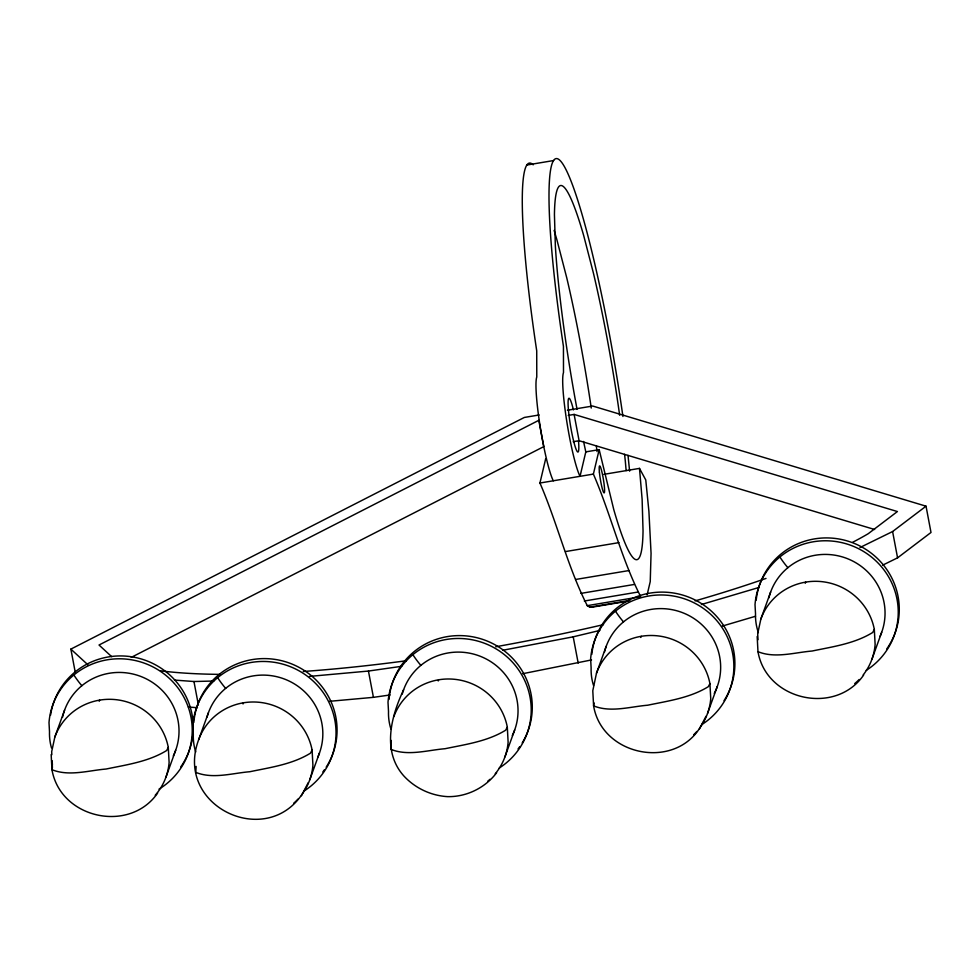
<?xml version="1.0" encoding="UTF-8"?>
<svg xmlns="http://www.w3.org/2000/svg" width="980" height="980" viewBox="0 0 980 980"><rect width="100%" height="100%" fill="white"/><g stroke="black" fill="none" stroke-linecap="round" stroke-linejoin="round"><path stroke-width="1.47" d="M52.491 766.777L51.965 769.692C60.392 818.717 129.63 833.686 157.621 793.065M594.125 702.954L593.598 705.87C602.002 756.021 674.644 770.329 700.59 726.719A59.057 57.612 19.9 0 0 710.745 698.679L709.924 683.599A59.057 57.612 19.9 0 0 656.588 635.738A59.057 57.612 19.9 0 0 596.489 673.174L592.79 690.729L593.598 705.87C610.565 712.827 630.079 706.69 647.707 705.208C668.274 700.933 690.104 697.895 708.283 686.698L709.924 683.599M64.594 710.108L54.856 736.997L51.683 751.685L51.842 754.71M198.671 739.667C173.815 806.234 266.242 849.844 302.771 793.212A59.057 57.612 19.9 0 0 312.914 765.172L312.106 750.092A59.057 57.612 19.9 0 0 258.769 702.244A59.057 57.612 19.9 0 0 198.671 739.667L208.397 712.791M403.601 689.785C391.032 716.515 381.673 751.734 404.164 776.307C415.471 788.361 431.151 795.687 447.652 796.642C466.627 796.973 485.174 787.871 496.627 772.742M770.611 592.104L760.884 618.98L757.699 633.68L758.03 639.707M628.278 601.12L592.643 607.086L589.764 607.171L587.265 605.652C567.518 566.636 557.326 523.149 539.943 483.018L545.725 458.579M583.553 441.466L585.807 451.878L580.038 476.317A54.525 5.99 80.5 0 1 566.93 422.417A54.525 5.99 80.5 0 1 563.5 372.559L563.439 346.393A218.075 23.973 80.5 0 1 560.976 161.492A218.075 23.973 80.5 0 1 622.925 416.476M640.712 596.722C620.965 557.706 610.773 514.218 593.39 474.087L599.172 449.649L585.807 451.878M647.143 594.738L650.242 581.606L651.063 553.357L648.907 511.364L645.771 479.955L639.487 468.391L603.864 474.345M99.201 701.288L99.617 700.124M243.016 703.958L243.42 702.807M438.219 680.965L438.624 679.802M640.834 637.466L641.239 636.302M805.229 583.284L805.634 582.12M165.926 777.201L175.665 750.312M309.741 779.872L319.468 752.995M504.933 756.879L514.672 729.99M596.489 673.174L606.216 646.286M707.56 713.379L717.287 686.49M871.955 659.185L881.682 632.308M301.424 795.748L308.222 782.714M699.242 729.255L706.053 716.221M54.856 736.997A59.057 57.612 19.9 0 1 114.966 699.561A59.057 57.612 19.9 0 1 168.291 747.422L166.649 750.521C148.47 761.717 126.641 764.755 106.073 769.031C88.445 770.501 68.943 776.638 51.965 769.692L51.156 754.551M312.106 750.092L310.452 753.191C292.273 764.388 270.443 767.426 249.876 771.713C232.248 773.183 212.746 779.321 195.767 772.363L196.135 766.433M393.862 716.662A59.057 57.612 19.9 0 1 453.973 679.238A59.057 57.612 19.9 0 1 507.309 727.099L505.656 730.198C487.477 741.395 465.647 744.42 445.079 748.708C427.452 750.178 407.95 756.315 390.971 749.357L391.179 740.414M760.884 618.98A59.057 57.612 19.9 0 1 820.983 581.557A59.057 57.612 19.9 0 1 874.319 629.405L872.666 632.504C854.486 643.701 832.657 646.739 812.089 651.026C794.462 652.496 774.96 658.634 757.981 651.676L757.173 636.535M863.637 675.061C835.658 715.682 766.409 700.7 757.981 651.676M859.987 547.526L892.596 531.54L926.027 506.182L931 532.471L897.57 557.841L882.625 565.166M75.289 672.488L70.866 649.115L524.325 417.455L539.184 414.969M131.222 657.384L543.778 446.623L538.804 420.322L99.017 645.011L111.696 656.686M701.411 604.501L759.218 587.4M722.285 626.085L755.531 616.261M502.826 650.255L573.202 636.829L599.883 630.434M522.781 673.689L591.528 659.932M526.885 165.02L553.614 160.549M567.42 410.252L592.68 406.026L926.027 506.182M568.241 415.41L574.121 414.418L897.411 511.548L868.28 533.671A412.592 78.559 -10.7 0 1 852.661 542.271M573.214 441.698L579.094 440.718L874.601 529.494M539.943 483.018L593.39 474.087M565.497 551.569L618.944 542.626M575.603 579.474L629.05 570.544M580.969 593.378L634.415 584.435M584.313 601.022L637.76 592.079M587.265 605.652L639.23 596.967M589.764 607.171L629.846 600.471M309.472 676.396L368.443 671.055L401.751 666.29M329.562 701.312L373.429 697.344L390.077 694.967M174.428 680.071L193.954 681.517L213.763 681.027M188.417 707.033L197.433 707.695M70.866 649.115L87.98 664.869M599.172 449.649L613.811 509.735A190.818 20.972 80.5 0 0 643.039 530.707L642.12 499.286L639.487 468.391M892.596 531.54L897.57 557.841M574.121 414.418L579.094 440.718M573.202 636.829L578.188 663.117M368.443 671.055L373.429 697.344M193.954 681.517L198.377 704.889M628.021 455.394L629.601 471.172M626.134 470.621L625.338 461.384A190.818 20.972 80.5 0 0 624.579 454.328M874.319 629.405L875.128 644.485A59.057 57.612 19.9 0 1 863.184 674.938M507.309 727.099L508.118 742.166A59.057 57.612 19.9 0 1 495.219 773.796M168.291 747.422L169.111 762.489A59.057 57.612 19.9 0 1 155.22 795.27M52.173 760.737L52.418 765.27M766.005 578.421A412.592 78.559 -10.7 0 1 695.09 600.899M603.472 624.628A412.592 78.559 -10.7 0 1 495.745 646.751M406.43 660.74A412.592 78.559 -10.7 0 1 303.261 671.484M220.071 674.375A412.592 78.559 -10.7 0 1 160.573 670.822M304.033 791.044A71.92 70.168 19.9 0 0 300.615 671.717A71.92 70.168 19.9 0 0 192.803 725.261L193.305 734.449A53.998 52.675 19.9 0 0 195.706 751.954M225.645 688.377A20.837 3.969 50.5 0 1 217.658 677.633M207.037 717.078A59.057 57.612 19.9 0 1 283.551 678.711A59.057 57.612 19.9 0 1 317.765 757.173M298.006 799.08A59.057 57.612 19.9 0 1 293.645 803.294M193.844 722.395A71.92 70.168 19.9 0 1 287.765 662.48A71.92 70.168 19.9 0 1 326.193 767.168M324.49 769.692A71.92 70.168 19.9 0 1 322.824 771.958M578.543 441.196A27.256 3.001 80.5 0 1 574.635 444.846A27.256 3.001 80.5 0 1 568.106 404.801A27.256 3.001 80.5 0 1 573.435 409.873M577.048 409.322A190.818 20.972 80.5 0 1 555.354 245.968L554.435 214.547A190.818 20.972 80.5 0 1 583.676 235.519L593.464 273.298A190.818 20.972 80.5 0 1 619.654 415.287M554.104 230.41A190.818 20.972 80.5 0 1 556.946 239.978L566.734 277.757A190.818 20.972 80.5 0 1 591.259 408.072M596.318 445.606A190.818 20.972 80.5 0 1 597.016 451.535M553.308 480.788A54.525 5.99 80.5 0 1 540.213 426.888A54.525 5.99 80.5 0 1 536.771 377.018L536.721 350.852A218.075 23.973 80.5 0 1 533.193 164.824M701.864 724.551A71.92 70.168 19.9 0 0 698.446 605.224A71.92 70.168 19.9 0 0 590.634 658.768L591.124 667.956A53.998 52.675 19.9 0 0 593.525 685.461M623.476 621.884A20.837 3.969 50.5 0 1 615.477 611.128M604.476 652.055A59.057 57.612 19.9 0 1 682.092 612.488A59.057 57.612 19.9 0 1 714.261 693.399M696.854 731.448A59.057 57.612 19.9 0 1 693.693 734.755M591.798 654.395A71.92 70.168 19.9 0 1 686.319 596.244A71.92 70.168 19.9 0 1 724.024 700.676M866.247 670.357A71.92 70.168 19.9 0 0 862.829 551.029A71.92 70.168 19.9 0 0 755.017 604.574L755.519 613.762A53.998 52.675 19.9 0 0 758.373 632.639M787.859 567.69A20.837 3.969 50.5 0 1 779.872 556.946M768.871 597.861A59.057 57.612 19.9 0 1 845.03 557.767A59.057 57.612 19.9 0 1 879.979 636.486M859.166 679.495A59.057 57.612 19.9 0 1 854.707 683.587M756.192 600.201A71.92 70.168 19.9 0 1 852.171 542.577A71.92 70.168 19.9 0 1 886.704 649.005M159.017 789.12A71.92 70.168 19.9 0 0 157.437 669.414A71.92 70.168 19.9 0 0 49 722.591L49.502 731.766A53.998 52.675 19.9 0 0 51.475 747.899M81.842 685.706A20.837 3.969 50.5 0 1 73.855 674.951M62.512 717.348A59.057 57.612 19.9 0 1 139.001 675.784A59.057 57.612 19.9 0 1 173.313 755.862M50.556 715.18A71.92 70.168 19.9 0 1 147.613 661.157A71.92 70.168 19.9 0 1 180.688 767.022M499.237 768.038A71.92 70.168 19.9 0 0 495.819 648.723A71.92 70.168 19.9 0 0 388.007 702.268L388.509 711.443A53.998 52.675 19.9 0 0 390.898 728.948M420.849 665.371A20.837 3.969 50.5 0 1 412.862 654.628M402.241 694.085A59.057 57.612 19.9 0 1 479.477 655.975A59.057 57.612 19.9 0 1 512.32 735.539M489.976 779.296A59.057 57.612 19.9 0 1 487.697 781.268M519.694 746.699A71.92 70.168 19.9 0 1 518.028 748.953M389.048 699.402A71.92 70.168 19.9 0 1 482.221 639.23A71.92 70.168 19.9 0 1 522.218 742.877M599.405 472.164A13.634 1.495 80.5 0 0 604.035 492.891A13.634 1.495 80.5 0 0 602.235 473.34A13.634 1.495 80.5 0 0 599.405 472.164"/></g></svg>
